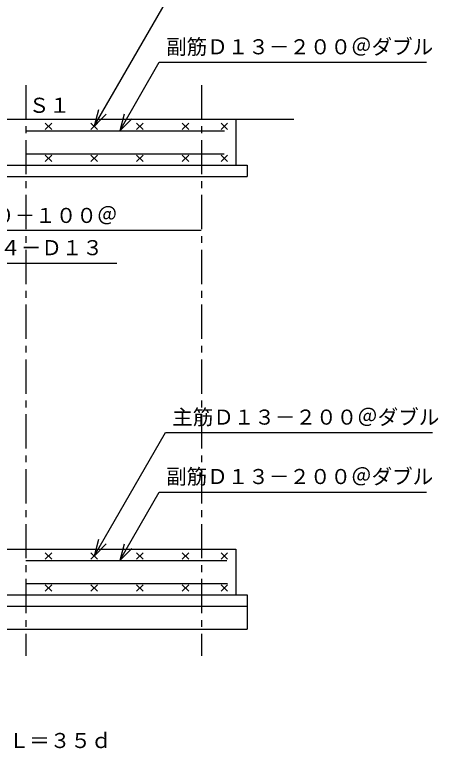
# Model space of a CAD drawing. Units: millimetres, scale not verified. Extents: x -23960 to 8910, y -6308 to 6308.
# Drawn here: x 1481 to 3337, y -1109 to 2100 of the extents above; entities that cross this region are included whole.
import ezdxf
from ezdxf.enums import TextEntityAlignment as Align

# ---------------------------------------------------------------- set-up
doc = ezdxf.new("R2010")
doc.units = ezdxf.units.MM
doc.header["$LTSCALE"] = 30
doc.linetypes.add('CHAIN1', pattern=[8, 5, -1, 1, -1])
doc.layers.add('0-2_製作', color=3, linetype='Continuous', lineweight=25)
doc.layers.add('0-C_08', color=2, linetype='Continuous', lineweight=25)
doc.styles.add('ＭＳ ゴシック', font='')
doc.styles.get('ＭＳ ゴシック').set_extended_font_data('MS Gothic')

msp = doc.modelspace()

# ---------------------------------------------------------------- linework, layer by layer
at = {"layer": '0-2_製作', "color": 2}
for p, q in [((1829.58, 1611.8), (2141.35, 2151.8)), ((1941.49, 1591.8), (2114.69, 1891.8)), ((2114.69, 1891.8), (3284.69, 1891.8)), ((2703.99, 1641.8), (-505.43, 1641.8)), ((2449.58, 1641.8), (2449.58, 1441.8)), ((859.57, 1441.8), (2499.57, 1441.8)), ((2499.57, 1441.8), (2499.57, 1391.8)), ((859.57, 1391.8), (2499.57, 1391.8)), ((898.14, 1157.05), (2298.14, 1157.05)), ((1829.57, -268.19), (2141.35, 271.81)), ((2141.35, 271.81), (3311.34, 271.81)), ((1941.48, -288.19), (2114.69, 11.81)), ((2114.69, 11.81), (3284.69, 11.81)), ((859.57, -238.2), (2449.58, -238.2)), ((2449.58, -238.2), (2449.58, -438.2)), ((559.57, -438.2), (2499.57, -438.2)), ((2499.57, -438.2), (2499.57, -588.2)), ((559.57, -588.2), (2499.57, -588.2))]:
    msp.add_line(p, q, dxfattribs=at)
at = {"layer": '0-2_製作', "color": 2, "linetype": 'CHAIN1'}
for p, q in [((1529.58, 1791.8), (1529.58, -704.22)), ((2299.58, 1791.8), (2299.58, -704.22))]:
    msp.add_line(p, q, dxfattribs=at)
at = {"layer": '0-2_製作'}
for p, q in [((1643.71, 1625.94), (1615.43, 1597.66)), ((1615.43, 1625.94), (1643.71, 1597.66)), ((1843.72, 1625.94), (1815.43, 1597.66)), ((1815.43, 1625.94), (1843.72, 1597.66)), ((2043.72, 1625.94), (2015.43, 1597.66)), ((2015.43, 1625.94), (2043.72, 1597.66)), ((2243.72, 1625.94), (2215.43, 1597.66)), ((2215.43, 1625.94), (2243.72, 1597.66)), ((2413.72, 1625.94), (2385.43, 1597.66)), ((2385.43, 1625.94), (2413.72, 1597.66)), ((1529.58, 1591.8), (2399.69, 1591.8)), ((1529.58, 1491.8), (2399.58, 1491.8)), ((1643.71, 1457.66), (1615.43, 1485.94)), ((1615.43, 1457.66), (1643.71, 1485.94)), ((1843.72, 1457.66), (1815.43, 1485.94)), ((1815.43, 1457.66), (1843.72, 1485.94)), ((2043.72, 1457.66), (2015.43, 1485.94)), ((2015.43, 1457.66), (2043.72, 1485.94)), ((2243.72, 1457.66), (2215.43, 1485.94)), ((2215.43, 1457.66), (2243.72, 1485.94)), ((2413.72, 1457.66), (2385.43, 1485.94)), ((2385.43, 1457.66), (2413.72, 1485.94)), ((1643.71, -254.06), (1615.43, -282.34)), ((1615.43, -254.06), (1643.71, -282.34)), ((1843.72, -254.06), (1815.43, -282.34)), ((1815.43, -254.06), (1843.72, -282.34)), ((2043.72, -254.06), (2015.43, -282.34)), ((2015.43, -254.06), (2043.72, -282.34)), ((2243.72, -254.06), (2215.43, -282.34)), ((2215.43, -254.06), (2243.72, -282.34)), ((2413.72, -254.06), (2385.43, -282.34)), ((2385.43, -254.06), (2413.72, -282.34)), ((1529.58, -288.19), (2410.9, -288.19)), ((1529.58, -388.2), (2413.48, -388.2)), ((1643.71, -422.34), (1615.43, -394.05)), ((1615.43, -422.34), (1643.71, -394.05)), ((1843.72, -422.34), (1815.43, -394.05)), ((1815.43, -422.34), (1843.72, -394.05)), ((2043.72, -422.34), (2015.43, -394.05)), ((2015.43, -422.34), (2043.72, -394.05)), ((2243.72, -422.34), (2215.43, -394.05)), ((2215.43, -422.34), (2243.72, -394.05)), ((2413.72, -422.34), (2385.43, -394.05)), ((2385.43, -422.34), (2413.72, -394.05))]:
    msp.add_line(p, q, dxfattribs=at)
at = {"layer": '0-2_製作', "color": 2}
for points in [[(1848.99, 1684.24), (1829.58, 1611.8), (1882.61, 1664.83)], [(1960.89, 1664.24), (1941.49, 1591.8), (1994.52, 1644.83)], [(809.57, 773), (948.14, 1013.01), (1928.14, 1013.01)], [(1848.99, -195.75), (1829.57, -268.19), (1882.61, -215.16)], [(1960.89, -215.75), (1941.48, -288.19), (1994.52, -235.16)]]:
    msp.add_lwpolyline(points, dxfattribs=at)
at = {"layer": '0-C_08'}
msp.add_line((559.57, -488.2), (2499.57, -488.2), dxfattribs=at)

# ---------------------------------------------------------------- texts
at = {"layer": '0-2_製作', "color": 4, "style": 'ＭＳ ゴシック'}
for s, p in [('副筋Ｄ１３－２００＠ダブル', (2144.69, 1906.8)), ('Ｓ１', (1543.28, 1650.97)), ('帯筋\u3000Ｄ１０－１００＠', (941.6, 1169.14)), ('４－Ｄ１３', (1418.14, 1028)), ('主筋Ｄ１３－２００＠ダブル', (2171.35, 286.8)), ('副筋Ｄ１３－２００＠ダブル', (2144.69, 26.8)), ('Ｌ＝３５ｄ', (1455.61, -1128.03))]:
    msp.add_text(s, height=65.98, dxfattribs=at).set_placement(p, align=Align.BOTTOM_LEFT)

doc.saveas('drawing.dxf')
